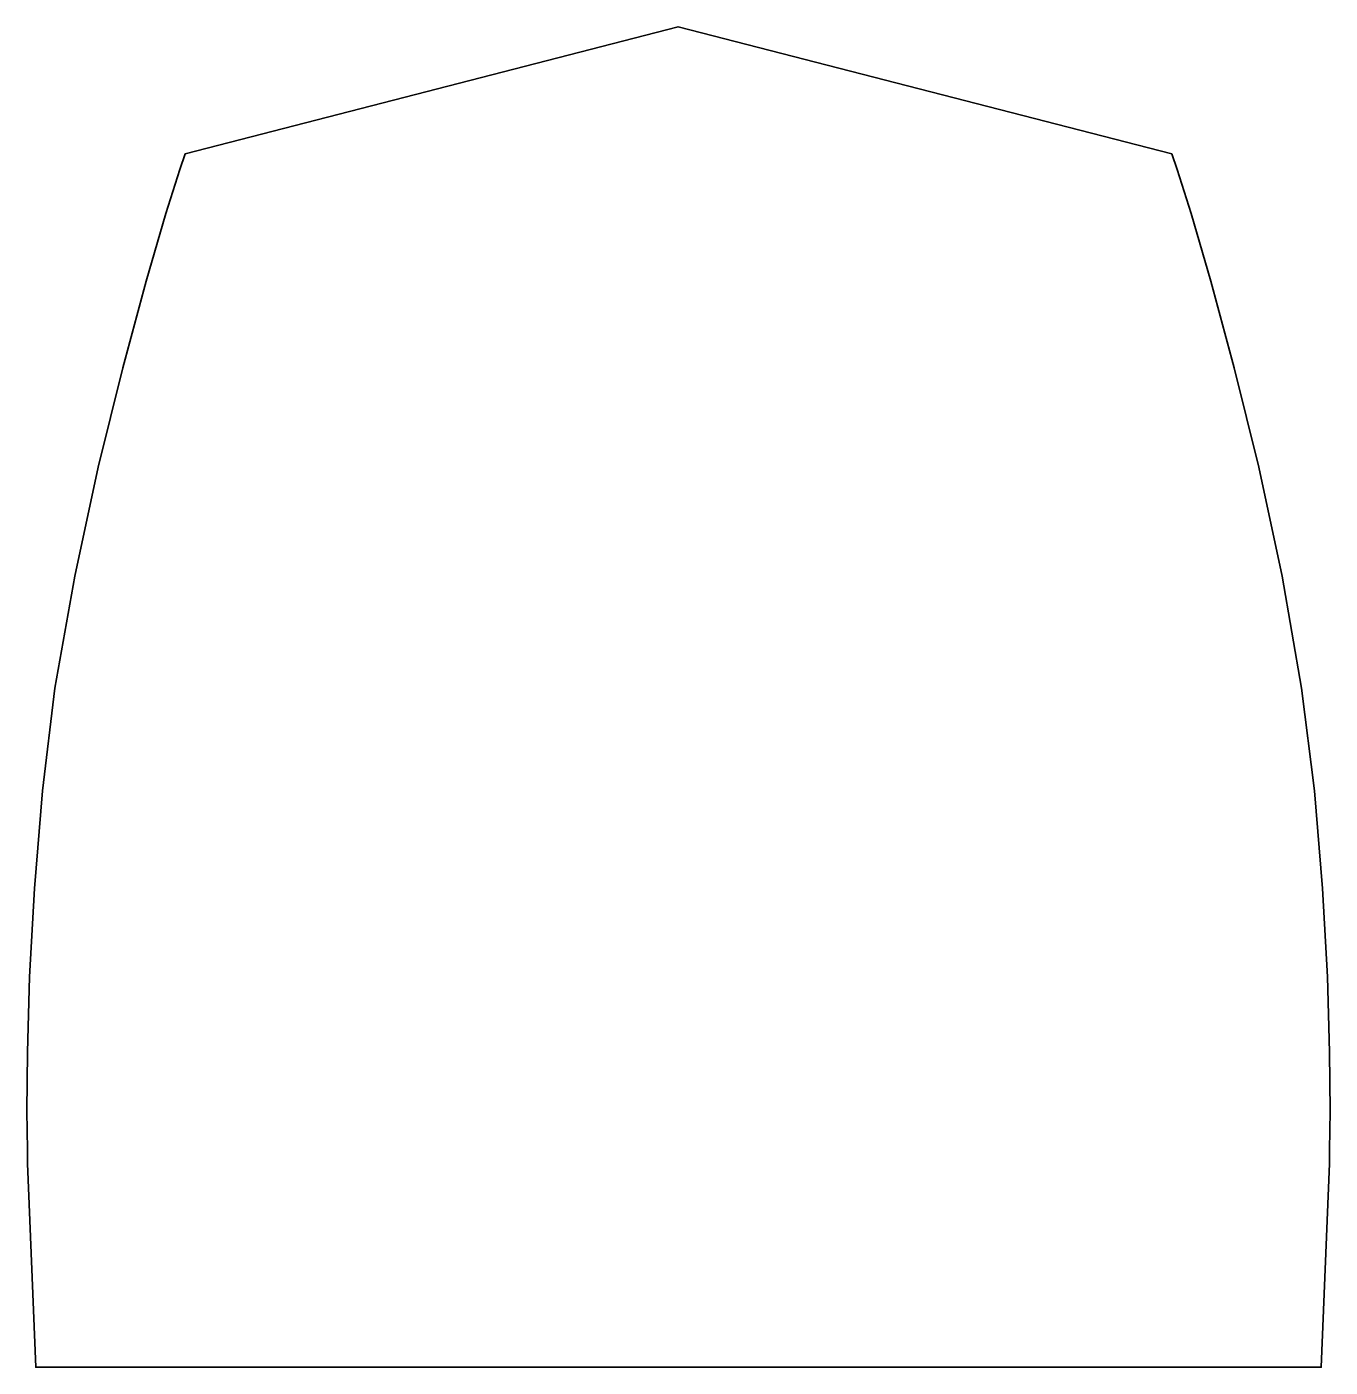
# Model space of a CAD drawing. Extents: x 0 to 1901, y -1954 to 0.
import ezdxf

# ---------------------------------------------------------------- set-up
doc = ezdxf.new("R2010")
doc.units = 0
doc.linetypes.add('Solid', pattern=[0])

msp = doc.modelspace()

# ---------------------------------------------------------------- linework, layer by layer
at = {"color": 0, "linetype": 'Solid', "lineweight": 35}
msp.add_lwpolyline([(1670, -185), (1678, -208), (1698, -272), (1727, -371), (1761, -497), (1797, -642), (1831, -801), (1859, -964), (1878, -1114), (1890, -1256), (1897, -1385), (1900, -1495), (1901, -1581), (1900, -1637), (1900, -1657), (1888, -1954), (950, -1954), (13, -1954), (1, -1657), (1, -1637), (0, -1581), (1, -1495), (4, -1385), (11, -1256), (23, -1114), (41, -964), (70, -801), (104, -642), (140, -497), (174, -371), (203, -272), (223, -208), (231, -185), (950, 0), (1670, -185)], close=True, dxfattribs=at)

doc.saveas('drawing.dxf')
